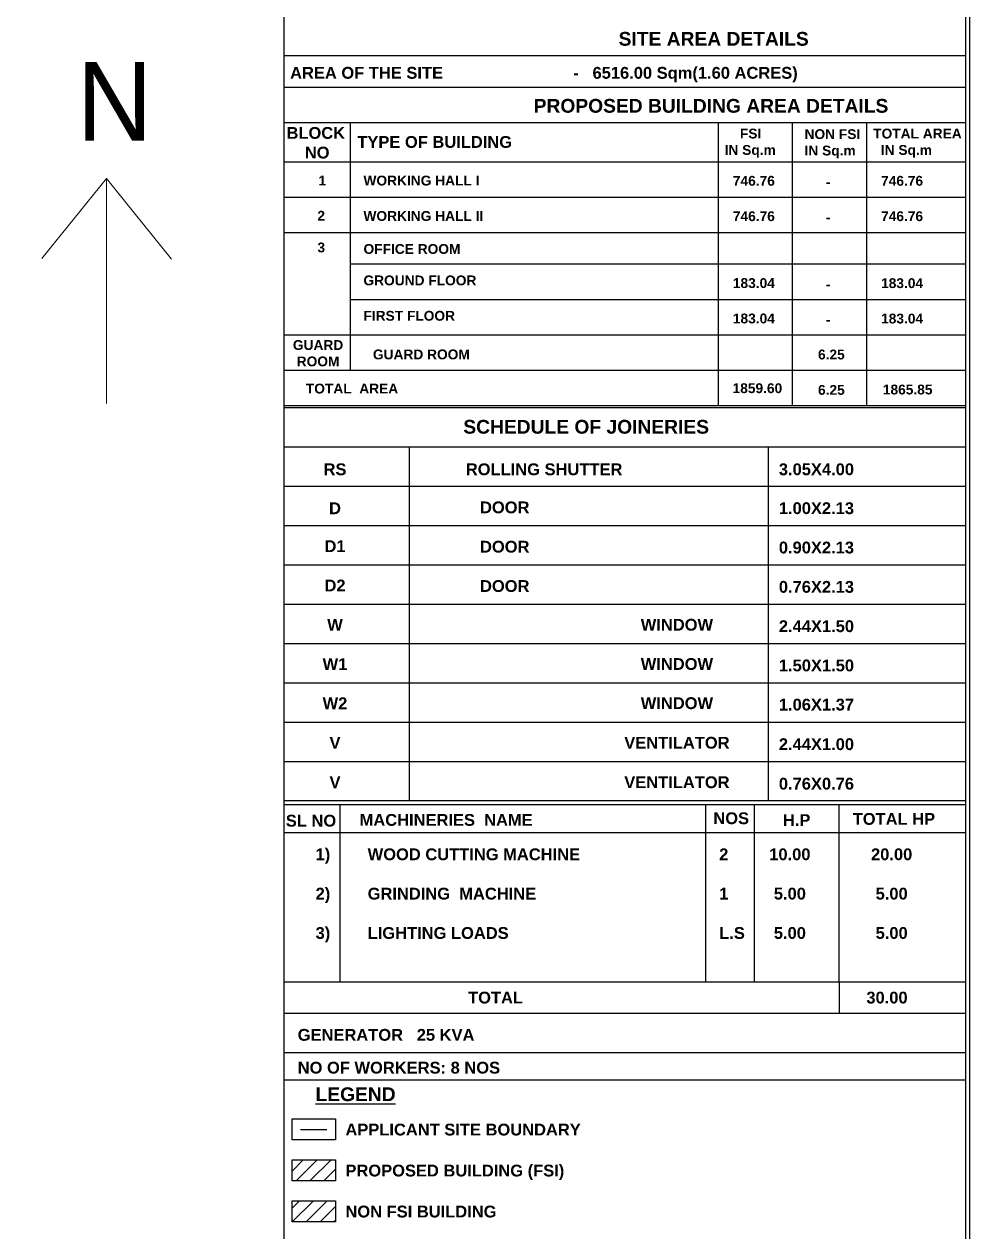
# Model space of a CAD drawing. Header units: metres. Extents: x 5701 to 70840, y 2546 to 3839.
# Drawn here: x 6067.55 to 6091.6, y 2628.71 to 2659.42 of the extents above; entities that cross this region are included whole.
import ezdxf

# ---------------------------------------------------------------- set-up
doc = ezdxf.new("R2010")
doc.units = ezdxf.units.M
doc.layers.add('NORTH_DIRECTION', color=7, linetype='Continuous', lineweight=0)
doc.styles.get("Standard").update_dxf_attribs({"font": 'arialbd.ttf'})
doc.styles.add('style1', font='arialbd.ttf', dxfattribs={"height": 0.24})
doc.styles.add('USA TEXT', font='GOTHIC.TTF')

msp = doc.modelspace()

# ---------------------------------------------------------------- hatches: boundary and pattern name
h = msp.add_hatch()
h.set_pattern_fill('ANSI31', color=1, scale=2)
h.set_pattern_definition([(45, (5921.22265, 2170.5879), (-0.1767767, 0.1767767), [])])
h.paths.add_polyline_path([(6074.36465, 2630.54653), (6074.36465, 2630.00872), (6075.47326, 2630.00872), (6075.47326, 2630.54653)])
h = msp.add_hatch()
h.set_pattern_fill('ANSI31', color=5, scale=2)
h.set_pattern_definition([(45, (5921.22265, 2170.3479), (-0.1767767, 0.1767767), [])])
h.paths.add_polyline_path([(6075.47326, 2628.96682), (6075.47326, 2629.50463), (6074.36465, 2629.50463), (6074.36465, 2628.96682)])

# ---------------------------------------------------------------- linework, layer by layer
for p, q in [((6074.15734, 2677.75317), (6074.15734, 2593.95317)), ((6074.15734, 2658.61926), (6091.49879, 2658.61926)), ((6074.15734, 2657.81926), (6091.49879, 2657.81926)), ((6074.15734, 2656.9229), (6091.49879, 2656.9229)), ((6075.84741, 2656.9229), (6075.84741, 2650.6229)), ((6085.20027, 2656.9229), (6085.20027, 2653.3229)), ((6087.08472, 2656.9229), (6087.08472, 2653.3229)), ((6088.96917, 2656.9229), (6088.96917, 2653.3229)), ((6074.15734, 2655.9229), (6091.49879, 2655.9229)), ((6074.15734, 2655.0229), (6091.49879, 2655.0229)), ((6074.15734, 2654.1229), (6091.49879, 2654.1229)), ((6075.84741, 2653.3229), (6091.49879, 2653.3229)), ((6085.20027, 2653.3229), (6085.20027, 2649.72723)), ((6087.08472, 2653.3229), (6087.08472, 2649.72723)), ((6088.96917, 2653.3229), (6088.96917, 2650.6229)), ((6075.84741, 2652.4229), (6091.49879, 2652.4229)), ((6074.15734, 2651.5229), (6091.49879, 2651.5229)), ((6074.15734, 2650.6229), (6091.49879, 2650.6229)), ((6088.96917, 2650.62723), (6088.96917, 2649.72723)), ((6074.15734, 2649.72723), (6091.49879, 2649.72723)), ((6074.15734, 2649.67723), (6091.49879, 2649.67723)), ((6074.15734, 2648.67343), (6091.49879, 2648.67343)), ((6077.34016, 2648.67343), (6077.34016, 2639.67745)), ((6086.47276, 2648.67343), (6086.47276, 2639.67745)), ((6074.15734, 2647.67343), (6091.49879, 2647.67343)), ((6074.15734, 2646.67343), (6091.49879, 2646.67343)), ((6074.15734, 2645.67343), (6091.49879, 2645.67343)), ((6074.15734, 2644.67343), (6091.49879, 2644.67343)), ((6074.15734, 2643.67343), (6091.49879, 2643.67343)), ((6074.15734, 2642.67745), (6091.49879, 2642.67745)), ((6074.15734, 2641.67343), (6091.49879, 2641.67343)), ((6074.15734, 2640.66942), (6091.49879, 2640.66942)), ((6074.15734, 2639.67745), (6091.49879, 2639.67745)), ((6074.15734, 2639.57745), (6091.49879, 2639.57745)), ((6075.59254, 2635.07384), (6075.59254, 2639.57745)), ((6084.88649, 2635.07384), (6084.88649, 2639.57745)), ((6086.12587, 2635.07384), (6086.12587, 2639.57745)), ((6088.27982, 2635.07384), (6088.27982, 2639.57745)), ((6074.15734, 2638.86521), (6091.49879, 2638.86521)), ((6074.15734, 2635.07384), (6091.49879, 2635.07384)), ((6088.27982, 2635.07384), (6088.27982, 2634.27384)), ((6074.15734, 2634.27384), (6091.49879, 2634.27384)), ((6074.15734, 2633.27384), (6091.49879, 2633.27384)), ((6074.15734, 2633.27384), (6091.49879, 2633.27384)), ((6074.15734, 2632.58046), (6091.49879, 2632.58046))]:
    msp.add_line(p, q)
for points in [[(5971.59879, 2677.85317), (5971.59879, 2593.85317), (6091.59879, 2593.85317), (6091.59879, 2677.85317)], [(5971.69879, 2677.75317), (5971.69879, 2593.95317), (6091.49879, 2593.95317), (6091.49879, 2677.75317)], [(6075.47326, 2631.05062), (6074.36465, 2631.05062), (6074.36465, 2631.58843), (6075.47326, 2631.58843)]]:
    msp.add_lwpolyline(points, close=True)
at = {"color": 3}
msp.add_lwpolyline([(6074.58353, 2631.32102), (6075.24717, 2631.32102)], dxfattribs=at)
at = {"color": 1}
msp.add_lwpolyline([(6075.47326, 2630.00872), (6074.36465, 2630.00872), (6074.36465, 2630.54653), (6075.47326, 2630.54653)], close=True, dxfattribs=at)
at = {"color": 5}
msp.add_lwpolyline([(6075.47326, 2628.96682), (6074.36465, 2628.96682), (6074.36465, 2629.50463), (6075.47326, 2629.50463)], close=True, dxfattribs=at)
at = {"layer": 'NORTH_DIRECTION'}
for points in [[(6069.64432, 2649.7793), (6069.64432, 2649.7793), (6069.64432, 2655.4954), (6068.00286, 2653.45999)], [(6071.29923, 2653.4433), (6071.29923, 2653.4433), (6069.64432, 2655.4954)]]:
    msp.add_lwpolyline(points, dxfattribs=at)

# ---------------------------------------------------------------- texts
at = {"style": 'style1'}
msp.add_text('%%ULEGEND', height=0.35, dxfattribs=at).set_placement((6074.96239, 2632.03885))
for s, insert, char_height, width, attachment_point in [(' SITE AREA DETAILS', (6085.01773, 2659.04465), 0.35, 21.3235649, 5), ('PROPOSED BUILDING AREA DETAILS', (6085.01773, 2657.34114), 0.35, 21.3235649, 5), ('{\\C7;SCHEDULE OF JOINERIES}', (6081.84386, 2649.18066), 0.35, 14.1602375, 5), ('RS', (6075.45806, 2648.10015), 0.3, 3.1409891, 5), ('ROLLING SHUTTER', (6080.77424, 2648.10015), 0.3, 5.2268761, 5), ('3.05X4.00', (6087.69816, 2648.10015), 0.3, 3.1409891, 5), ('D', (6075.45806, 2647.1112), 0.3, 3.1409891, 5), ('DOOR', (6079.77335, 2647.1317), 0.3, 3.1409891, 5), ('1.00X2.13', (6087.69816, 2647.1112), 0.3, 3.1409891, 5), ('D1', (6075.45806, 2646.14769), 0.3, 3.1409891, 5), ('DOOR', (6079.77335, 2646.1317), 0.3, 3.1409891, 5), ('0.90X2.13', (6087.69816, 2646.1112), 0.3, 3.1409891, 5), ('D2', (6075.45806, 2645.14769), 0.3, 3.1409891, 5), ('DOOR', (6079.77335, 2645.1317), 0.3, 3.1409891, 5), ('0.76X2.13', (6087.69816, 2645.1112), 0.3, 3.1409891, 5), ('W', (6075.45806, 2644.14769), 0.3, 3.1409891, 5), ('WINDOW', (6084.15136, 2644.14769), 0.3, 12.1306731, 5), ('2.44X1.50', (6087.69816, 2644.1112), 0.3, 3.1409891, 5), ('W1', (6075.45806, 2643.1497), 0.3, 3.1409891, 5), ('WINDOW', (6084.15136, 2643.1497), 0.3, 12.1306731, 5), ('1.50X1.50', (6087.69816, 2643.11321), 0.3, 3.1409891, 5), ('W2', (6075.45806, 2642.15371), 0.3, 3.1409891, 5), ('WINDOW', (6084.15136, 2642.15371), 0.3, 12.1306731, 5), ('1.06X1.37', (6087.69816, 2642.11722), 0.3, 3.1409891, 5), ('V', (6075.45806, 2641.14769), 0.3, 3.1409891, 5), ('VENTILATOR', (6084.15136, 2641.14769), 0.3, 12.1306731, 5), ('2.44X1.00', (6087.69816, 2641.1112), 0.3, 3.1409891, 5), ('V', (6075.45806, 2640.14368), 0.3, 3.1409891, 5), ('VENTILATOR', (6084.15136, 2640.14368), 0.3, 12.1306731, 5), ('0.76X0.76', (6087.69816, 2640.10719), 0.3, 3.1409891, 5), ('SL NO', (6074.20763, 2639.31827), 0.3, 1.8835181, 1), ('MACHINERIES  NAME', (6076.08353, 2639.33795), 0.3, 5.1011353, 1), ('NOS', (6085.07734, 2639.38052), 0.3, 1.1277382, 1), ('H.P', (6086.84668, 2639.334), 0.3, 5.1011353, 1), ('TOTAL HP', (6088.6202, 2639.36358), 0.3, 5.1011353, 1), ('TOTAL  ', (6078.841, 2634.82099), 0.3, 6.8471037, 1), ('30.00  ', (6088.96769, 2634.82099), 0.3, 6.8471037, 1), ('GENERATOR   25 KVA ', (6074.50996, 2633.87351), 0.3, 6.8471037, 1), ('NO OF WORKERS: 8 NOS', (6074.50987, 2633.03898), 0.3, 13.2334907, 1)]:
    msp.add_mtext(s, dxfattribs=dict(insert=insert, char_height=char_height, width=width, attachment_point=attachment_point))
at = {"attachment_point": 1}
for s, width, gutter_width, heights, insert, char_height in [('AREA OF THE SITE^I^I^I-   6516.00 Sqm(1.60 ACRES)', 20.4192783, 1, [0], (6074.31618, 2658.33259), 0.3), ('BLOCK \\P    NO', 9.5489586, 1, [0], (6074.22485, 2656.80448), 0.3), ('    FSI\\PIN Sq.m', 2.4493803, 1, [0], (6085.36475, 2656.76358), 0.25), ('NON FSI\\PIN Sq.m', 2.4493803, 1, [0], (6087.39607, 2656.74885), 0.25), ('      TOTAL AREA\\P        IN Sq.m ', 5.4195642, 1, [0], (6088.55932, 2656.76358), 0.25), ('TYPE OF BUILDING', 9.5489586, 1, [0], (6076.0252, 2656.5752), 0.3), ('1', 0.4899761, 1, [0], (6075.03736, 2655.56836), 0.25), ('WORKING HALL I', 4.8805166, 1, [0], (6076.1814, 2655.56836), 0.25), ('746.76', 0.5411928, 1, [0], (6085.57313, 2655.56202), 0.25), ('-', 0.4522375, 1, [0], (6087.9382, 2655.53264), 0.25), ('746.76', 3.1037891, 1, [0], (6089.34202, 2655.56202), 0.25), ('2', 0.4899761, 1, [0], (6075.01065, 2654.67404), 0.25), ('WORKING HALL II', 4.8805166, 1, [0], (6076.1814, 2654.66836), 0.25), ('746.76', 0.5411928, 1, [0], (6085.57313, 2654.66202), 0.25), ('-', 0.4522375, 1, [0], (6087.9382, 2654.63264), 0.25), ('746.76', 3.1037891, 1, [0], (6089.34202, 2654.66202), 0.25), ('3', 0.4899761, 1, [0], (6075.01065, 2653.86769), 0.25), (' OFFICE ROOM', 4.8805166, 1, [0], (6076.08628, 2653.8298), 0.25), ('GROUND FLOOR', 4.8805166, 1, [0], (6076.1814, 2653.0298), 0.25), ('183.04', 0.5411928, 1, [0], (6085.57313, 2652.96202), 0.25), ('183.04', 0.5411928, 1, [0], (6089.34202, 2652.95985), 0.25), ('-', 0.4522375, 1, [0], (6087.9382, 2652.93264), 0.25), ('FIRST FLOOR', 4.8805166, 1, [0], (6076.1814, 2652.1298), 0.25), ('183.04', 0.5411928, 1, [0], (6085.57313, 2652.06202), 0.25), ('183.04', 0.5411928, 1, [0], (6089.34202, 2652.05985), 0.25), ('-', 0.4522375, 1, [0], (6087.9382, 2652.03264), 0.25), ('GUARD\\P ROOM', 2.0604795, 1, [0], (6074.38699, 2651.38687), 0.25), ('GUARD ROOM', 7.5606294, 1, [0], (6076.42184, 2651.14763), 0.25), ('6.25', 2.1868081, 1, [0], (6087.738, 2651.146), 0.25), ('TOTAL  AREA', 10.8037235, 1, [0], (6074.71738, 2650.28019), 0.25), ('1859.60', 2.1868081, 1, [0], (6085.56609, 2650.28919), 0.25), ('6.25', 2.1868081, 1, [0], (6087.738, 2650.246), 0.25), ('1865.85', 2.1868081, 1, [0], (6089.38668, 2650.25535), 0.25), ('1)\\P\\P2)\\P\\P3)', 2.0959636, 1, [0], (6074.9646, 2638.46363), 0.3), ('WOOD CUTTING MACHINE\\P\\PGRINDING  MACHINE\\P\\PLIGHTING LOADS', 7.2629035, 10.40219, [2.36194], (6076.28836, 2638.46363), 0.3), ('2\\P\\P1\\P\\PL.S', 2.0959636, 1, [0], (6085.22615, 2638.46363), 0.3), ('10.00\\P\\P 5.00\\P\\P 5.00', 2.0959636, 1, [0], (6086.49831, 2638.46363), 0.3), (' 20.00\\P\\P  5.00\\P\\P  5.00', 2.0959636, 1, [0], (6088.96987, 2638.46363), 0.3), ('APPLICANT SITE BOUNDARY', 8.5184755, 1, [0], (6075.72292, 2631.4649), 0.3), ('PROPOSED BUILDING (FSI)', 8.5184755, 1, [0], (6075.72292, 2630.423), 0.3), ('NON FSI BUILDING', 8.5184755, 1, [0], (6075.72292, 2629.3811), 0.3)]:
    msp.add_mtext_dynamic_manual_height_columns(s, width=width, gutter_width=gutter_width, heights=heights, dxfattribs=dict(at, insert=insert, char_height=char_height))
at = {"layer": 'NORTH_DIRECTION', "insert": (6068.88641, 2658.45562), "char_height": 2, "attachment_point": 1, "style": 'USA TEXT'}
msp.add_mtext_dynamic_manual_height_columns('N', width=1.1850696, gutter_width=30, heights=[2.65126], dxfattribs=at)

doc.saveas('drawing.dxf')
